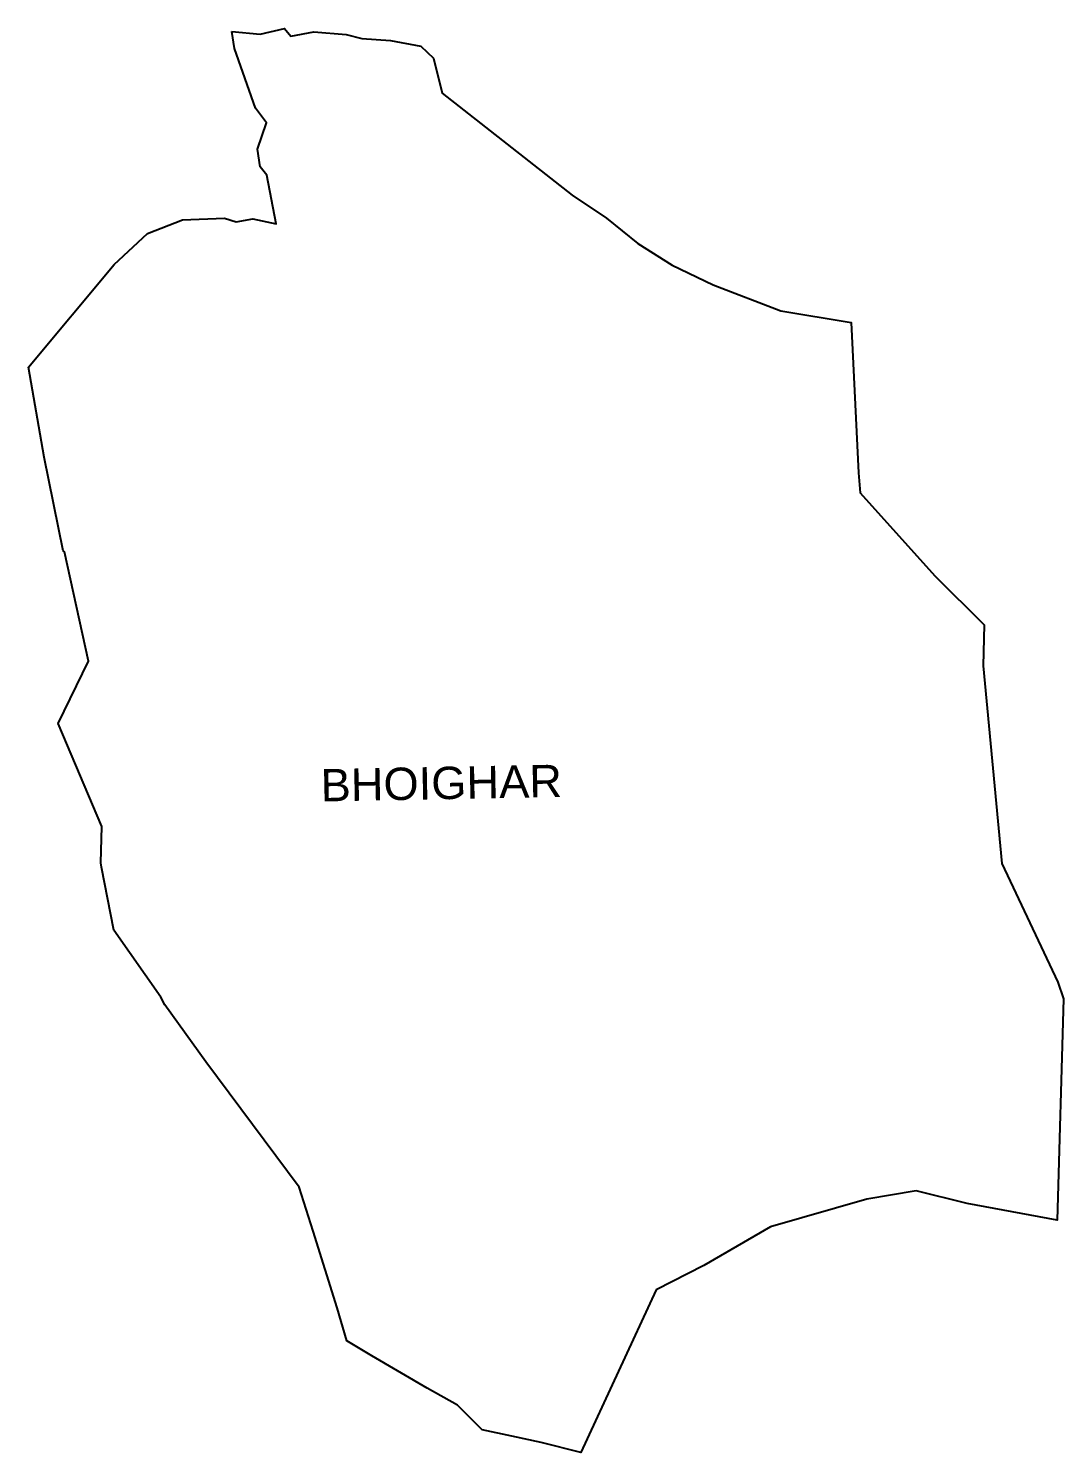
# Model space of a CAD drawing. Header units: feet. Extents: x 277547 to 282835, y 2040549 to 2045723.
# Drawn here: x 279360 to 282835, y 2040902 to 2045686 of the extents above; entities that cross this region are included whole.
import ezdxf

# ---------------------------------------------------------------- set-up
doc = ezdxf.new("R2010")
doc.units = ezdxf.units.FT
doc.header["$MEASUREMENT"] = 0
doc.layers.add('VILLAGE NAME', color=250, linetype='Continuous')

msp = doc.modelspace()

# ---------------------------------------------------------------- linework, layer by layer
at = {"color": 6}
msp.add_lwpolyline([(280042.6, 2045675.9), (280137.9, 2045667), (280220.2, 2045686), (280240.9, 2045660.6), (280317.7, 2045675.2), (280427.2, 2045665.5), (280479.1, 2045651.9), (280575.9, 2045645.9), (280677.7, 2045626.4), (280719.9, 2045586.8), (280748.9, 2045468.6), (281186, 2045126.3), (281301, 2045048.3), (281406.4, 2044963.2), (281521.4, 2044890.5), (281659.4, 2044824.4), (281885.8, 2044737), (282122.3, 2044698.7), (282146.4, 2044193.1), (282152.5, 2044125.9), (282403.5, 2043847.9), (282569.2, 2043682.6), (282565.5, 2043545.2), (282628.4, 2042880.6), (282816, 2042482.8), (282835.2, 2042426.1), (282814.1, 2041683.3), (282511.3, 2041738.4), (282340, 2041781), (282174.5, 2041754), (281851, 2041660.4), (281627.1, 2041530.5), (281467.2, 2041449), (281214.3, 2040902.4), (281081.7, 2040936.5), (280982.7, 2040957.4), (280883.6, 2040978.2), (280800.3, 2041061.6), (280699.2, 2041119.1), (280513.4, 2041227.3), (280428.8, 2041277.9), (280396.3, 2041388.4), (280316.4, 2041646.5), (280269, 2041794.1), (280112.6, 2042004.6), (279956.2, 2042215.1), (279818.3, 2042406.5), (279804.6, 2042432.4), (279647.2, 2042657), (279605.8, 2042869.1), (279603, 2042883.5), (279607, 2043005.8), (279460.1, 2043351.3), (279561.5, 2043561.2), (279480.9, 2043928.5), (279476.7, 2043931.7), (279413.4, 2044246.3), (279360.2, 2044548.7), (279648.2, 2044893), (279760, 2044996.8), (279877.2, 2045043.7), (280018.5, 2045049.1), (280057, 2045036), (280113.6, 2045046.1), (280191.9, 2045030), (280159.9, 2045193.1), (280138.5, 2045221.3), (280129.6, 2045280.1), (280159.8, 2045369.1), (280122, 2045418.2), (280052.1, 2045618.7), (280042.6, 2045675.9)], dxfattribs=at)

# ---------------------------------------------------------------- texts
at = {"layer": 'VILLAGE NAME', "insert": (280340, 2043197.9), "char_height": 108.748, "attachment_point": 1, "rotation": 1.1028}
msp.add_mtext_dynamic_manual_height_columns('{\\fArial|b0|i0|c0|p34;BHOIGHAR}', width=726.929, gutter_width=543.7, heights=[0], dxfattribs=at)

doc.saveas('drawing.dxf')
